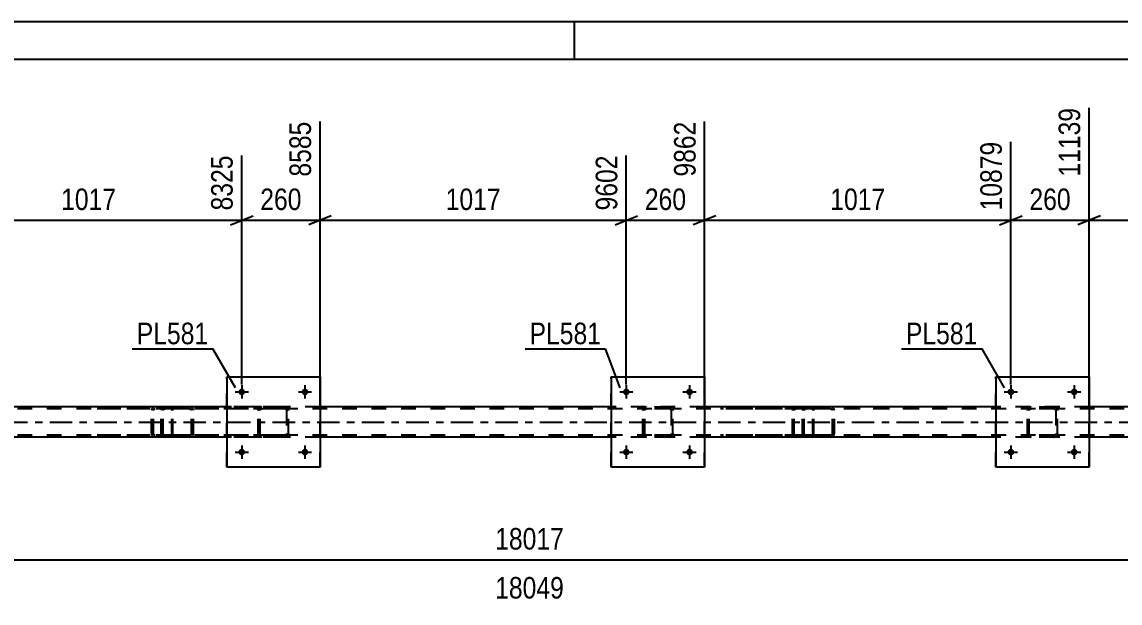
# Model space of a CAD drawing. Header units: millimetres. Extents: x 0 to 3251, y 0 to 594.
# Drawn here: x 347.6 to 493.5, y 516.7 to 594 of the extents above; entities that cross this region are included whole.
import ezdxf

# ---------------------------------------------------------------- set-up
doc = ezdxf.new("R2010")
doc.units = ezdxf.units.MM
doc.linetypes.add('DXK_LINE_DOT2', pattern=[3.9198, 1.9599, -1.9599])
doc.linetypes.add('DXK_LINE_DOT3', pattern=[5.9187, 2.979, -0.9799, 0.9799, -0.9799])
doc.styles.add('Arial Narrow', font='ARIALN.TTF', dxfattribs={"height": 0.2})

# ---------------------------------------------------------------- blocks, each defined once
blk = doc.blocks.new('Unknown-247352729-1137')
at = {"color": 5, "linetype": 'Continuous'}
for p, q in [((841, 594), (0, 594)), ((421, 589), (421, 594)), ((836, 589), (5, 589))]:
    blk.add_line(p, q, dxfattribs=at)
blk = doc.blocks.new('Part-247352729-18274 - 2302')
at = {"color": 7, "linetype": 'DXK_LINE_DOT2'}
for p, q in [((379.31, 542.77), (379.49, 542.8)), ((379.49, 542.8), (379.31, 542.77)), ((379.32, 542.49), (379.4, 542.55)), ((379.4, 542.55), (379.49, 542.56)), ((382.53, 542.8), (379.49, 542.8)), ((382.53, 542.56), (379.49, 542.56)), ((382.53, 542.8), (382.72, 542.77)), ((382.72, 542.77), (382.53, 542.8)), ((382.53, 542.56), (382.62, 542.55)), ((382.62, 542.55), (382.7, 542.49)), ((379.01, 542.32), (379.05, 542.51)), ((379.05, 542.51), (379.01, 542.32)), ((379.01, 539.28), (379.01, 542.32)), ((379.25, 542.32), (379.27, 542.42)), ((379.25, 539.28), (379.25, 542.32)), ((379.27, 542.42), (379.32, 542.49)), ((382.7, 542.49), (382.75, 542.42)), ((382.75, 542.42), (382.77, 542.32)), ((382.77, 542.32), (382.77, 539.28)), ((382.98, 542.51), (383.01, 542.32)), ((383.01, 542.32), (382.98, 542.51)), ((383.01, 539.28), (383.01, 542.32)), ((379.05, 539.1), (379.01, 539.28)), ((379.01, 539.28), (379.05, 539.1)), ((379.27, 539.19), (379.25, 539.28)), ((379.32, 539.12), (379.27, 539.19)), ((379.49, 538.8), (379.31, 538.84)), ((379.31, 538.84), (379.49, 538.8)), ((379.4, 539.06), (379.32, 539.12)), ((379.49, 539.04), (379.4, 539.06)), ((382.53, 539.04), (379.49, 539.04)), ((382.53, 538.8), (379.49, 538.8)), ((382.62, 539.06), (382.53, 539.04)), ((382.72, 538.84), (382.53, 538.8)), ((382.53, 538.8), (382.72, 538.84)), ((382.7, 539.12), (382.62, 539.06)), ((382.75, 539.19), (382.7, 539.12)), ((382.77, 539.28), (382.75, 539.19)), ((383.01, 539.28), (382.98, 539.1)), ((382.98, 539.1), (383.01, 539.28))]:
    blk.add_line(p, q, dxfattribs=at)
at = {"color": 7, "linetype": 'DXK_LINE_DOT3'}
blk.add_line((381.01, 540.8), (381.01, 540.8), dxfattribs=at)
at = {"color": 7, "linetype": 'DXK_LINE_DOT2'}
for centre, start, end in [((379.49, 542.32), 112.5, 157.5), ((379.49, 542.32), 112.5, 157.5), ((382.53, 542.32), 22.5, 67.5), ((382.53, 542.32), 22.5, 67.5), ((379.49, 539.28), 202.5, 247.5), ((379.49, 539.28), 202.5, 247.5), ((382.53, 539.28), 292.5, 337.5), ((382.53, 539.28), 292.5, 337.5)]:
    blk.add_arc(centre, 0.48, start, end, dxfattribs=at)
blk = doc.blocks.new('Part-247352729-2304 - 2302')
at = {"color": 7, "linetype": 'DXK_LINE_DOT2'}
for p, q in [((451.78, 542.81), (451.58, 542.77)), ((451.6, 542.5), (451.68, 542.55)), ((451.68, 542.55), (451.78, 542.57)), ((466.77, 542.81), (451.78, 542.81)), ((466.77, 542.57), (451.78, 542.57)), ((455.21, 542.77), (455.01, 542.81)), ((455.01, 542.57), (455.11, 542.55)), ((455.11, 542.55), (455.19, 542.5)), ((451.3, 542.5), (451.27, 542.33)), ((451.27, 539.29), (451.27, 542.33)), ((451.31, 542.51), (451.3, 542.5)), ((451.52, 542.33), (451.54, 542.42)), ((451.52, 539.29), (451.52, 542.33)), ((451.54, 542.42), (451.6, 542.5)), ((455.19, 542.5), (455.25, 542.42)), ((455.25, 542.42), (455.27, 542.33)), ((455.27, 539.29), (455.27, 542.33)), ((455.49, 542.5), (455.48, 542.51)), ((455.52, 542.33), (455.49, 542.5)), ((455.52, 539.29), (455.52, 542.33)), ((451.27, 539.29), (451.31, 539.1)), ((451.54, 539.19), (451.52, 539.29)), ((451.6, 539.12), (451.54, 539.19)), ((451.58, 538.84), (451.78, 538.81)), ((451.68, 539.06), (451.6, 539.12)), ((451.78, 539.05), (451.68, 539.06)), ((466.77, 539.05), (451.78, 539.05)), ((466.77, 538.81), (451.78, 538.81)), ((455.11, 539.06), (455.01, 539.05)), ((455.01, 538.81), (455.21, 538.84)), ((455.19, 539.12), (455.11, 539.06)), ((455.25, 539.19), (455.19, 539.12)), ((455.27, 539.29), (455.25, 539.19)), ((455.48, 539.1), (455.52, 539.29))]:
    blk.add_line(p, q, dxfattribs=at)
for centre, start, end in [((451.76, 542.31), 110.7583, 155.68), ((455.03, 542.31), 24.32, 69.2417), ((451.76, 539.31), 204.32, 249.2417), ((455.03, 539.31), 290.7583, 335.68)]:
    blk.add_arc(centre, 0.496, start, end, dxfattribs=at)
blk = doc.blocks.new('Part-247352729-2437 - 2302')
at = {"color": 7, "linetype": 'DXK_LINE_DOT2'}
for p, q in [((764.47, 542.57), (102.73, 542.57)), ((387.21, 542.81), (374.81, 542.81)), ((438.29, 542.81), (425.89, 542.81)), ((489.37, 542.81), (476.97, 542.81)), ((764.47, 539.05), (102.73, 539.05)), ((387.21, 538.81), (374.81, 538.81)), ((438.29, 538.81), (425.89, 538.81)), ((489.37, 538.81), (476.97, 538.81))]:
    blk.add_line(p, q, dxfattribs=at)
at = {"color": 2, "linetype": 'Continuous'}
for p, q in [((374.81, 542.81), (336.13, 542.81)), ((425.89, 542.81), (387.21, 542.81)), ((476.97, 542.81), (438.29, 542.81)), ((528.05, 542.81), (489.37, 542.81)), ((374.81, 538.81), (336.13, 538.81)), ((425.89, 538.81), (387.21, 538.81)), ((476.97, 538.81), (438.29, 538.81)), ((528.05, 538.81), (489.37, 538.81))]:
    blk.add_line(p, q, dxfattribs=at)
at = {"color": 7, "linetype": 'DXK_LINE_DOT3'}
blk.add_line((102.73, 540.81), (764.47, 540.81), dxfattribs=at)
blk = doc.blocks.new('Part-247352729-2317 - 2302')
at = {"color": 7, "linetype": 'DXK_LINE_DOT2'}
for p, q in [((366.64, 542.81), (366.45, 542.77)), ((366.46, 542.5), (366.55, 542.55)), ((366.55, 542.55), (366.64, 542.57)), ((381.63, 542.81), (366.64, 542.81)), ((381.63, 542.57), (366.64, 542.57)), ((370.07, 542.77), (369.88, 542.81)), ((369.88, 542.57), (369.98, 542.55)), ((369.98, 542.55), (370.06, 542.5)), ((366.17, 542.5), (366.13, 542.33)), ((366.13, 539.29), (366.13, 542.33)), ((366.17, 542.51), (366.17, 542.5)), ((366.39, 542.33), (366.41, 542.42)), ((366.39, 539.29), (366.39, 542.33)), ((366.41, 542.42), (366.46, 542.5)), ((370.06, 542.5), (370.11, 542.42)), ((370.11, 542.42), (370.13, 542.33)), ((370.13, 539.29), (370.13, 542.33)), ((370.35, 542.5), (370.35, 542.51)), ((370.39, 542.33), (370.35, 542.5)), ((370.39, 539.29), (370.39, 542.33)), ((366.13, 539.29), (366.17, 539.1)), ((366.41, 539.19), (366.39, 539.29)), ((366.46, 539.12), (366.41, 539.19)), ((366.45, 538.84), (366.64, 538.81)), ((366.55, 539.06), (366.46, 539.12)), ((366.64, 539.05), (366.55, 539.06)), ((381.63, 539.05), (366.64, 539.05)), ((381.63, 538.81), (366.64, 538.81)), ((369.98, 539.06), (369.88, 539.05)), ((369.88, 538.81), (370.07, 538.84)), ((370.06, 539.12), (369.98, 539.06)), ((370.11, 539.19), (370.06, 539.12)), ((370.13, 539.29), (370.11, 539.19)), ((370.35, 539.1), (370.39, 539.29))]:
    blk.add_line(p, q, dxfattribs=at)
for centre, start, end in [((366.62, 542.31), 110.7583, 155.68), ((369.9, 542.31), 24.32, 69.2417), ((366.62, 539.31), 204.32, 249.2417), ((369.9, 539.31), 290.7583, 335.68)]:
    blk.add_arc(centre, 0.496, start, end, dxfattribs=at)
blk = doc.blocks.new('Part-247352729-2319 - 2302')
at = {"color": 7, "linetype": 'DXK_LINE_DOT2'}
for p, q in [((367.41, 542.81), (355.25, 542.81)), ((367.41, 542.57), (355.25, 542.57)), ((365.32, 542.81), (365.12, 542.77)), ((365.14, 542.5), (365.22, 542.55)), ((365.22, 542.55), (365.32, 542.57)), ((366.13, 542.81), (366.13, 542.57)), ((367.51, 542.77), (367.41, 542.81)), ((367.41, 542.57), (367.46, 542.55)), ((367.46, 542.55), (367.5, 542.5)), ((367.6, 542.67), (367.51, 542.77)), ((367.66, 542.51), (367.6, 542.67)), ((364.85, 542.5), (364.81, 542.33)), ((364.81, 539.29), (364.81, 542.33)), ((364.85, 542.51), (364.85, 542.5)), ((365.07, 542.33), (365.08, 542.42)), ((365.07, 539.29), (365.07, 542.33)), ((365.08, 542.42), (365.14, 542.5)), ((367.5, 542.5), (367.53, 542.42)), ((367.53, 542.42), (367.54, 542.33)), ((367.54, 539.29), (367.54, 542.33)), ((367.68, 542.33), (367.66, 542.51)), ((367.68, 539.29), (367.68, 542.33)), ((367.41, 539.05), (355.25, 539.05)), ((367.41, 538.81), (355.25, 538.81)), ((364.81, 539.29), (364.85, 539.1)), ((365.08, 539.19), (365.07, 539.29)), ((365.14, 539.12), (365.08, 539.19)), ((365.12, 538.84), (365.32, 538.81)), ((365.22, 539.06), (365.14, 539.12)), ((365.32, 539.05), (365.22, 539.06)), ((366.13, 538.81), (366.13, 539.05)), ((367.46, 539.06), (367.41, 539.05)), ((367.41, 538.81), (367.51, 538.84)), ((367.5, 539.12), (367.46, 539.06)), ((367.53, 539.19), (367.5, 539.12)), ((367.51, 538.84), (367.6, 538.95)), ((367.54, 539.29), (367.53, 539.19)), ((367.6, 538.95), (367.66, 539.1)), ((367.66, 539.1), (367.68, 539.29))]:
    blk.add_line(p, q, dxfattribs=at)
for centre, start, end in [((365.3, 542.31), 111.1941, 156.1506), ((365.3, 539.3), 203.8494, 248.8059)]:
    blk.add_arc(centre, 0.492, start, end, dxfattribs=at)
blk = doc.blocks.new('Bolt-247352729-18307 - 2302')
at = {"linetype": 'Continuous'}
for points in [[(479.41, 536.81, -1), (478.53, 536.81, -1)], [(487.81, 536.81, -1), (486.93, 536.81, -1)]]:
    blk.add_hatch(color=1, dxfattribs=at).paths.add_polyline_path(points)
at = {"color": 1, "linetype": 'Continuous'}
for p, q in [((478.09, 536.81), (479.85, 536.81)), ((478.97, 537.69), (478.97, 535.93)), ((486.49, 536.81), (488.25, 536.81)), ((487.37, 537.69), (487.37, 535.93))]:
    blk.add_line(p, q, dxfattribs=at)
blk = doc.blocks.new('Part-247352729-2334 - 2302')
at = {"color": 7, "linetype": 'DXK_LINE_DOT2'}
for p, q in [((452.54, 542.81), (440.39, 542.81)), ((452.54, 542.57), (440.39, 542.57)), ((450.45, 542.81), (450.26, 542.77)), ((450.27, 542.5), (450.35, 542.55)), ((450.35, 542.55), (450.45, 542.57)), ((451.27, 542.81), (451.27, 542.57)), ((452.65, 542.77), (452.54, 542.81)), ((452.54, 542.57), (452.59, 542.55)), ((452.59, 542.55), (452.64, 542.5)), ((452.73, 542.67), (452.65, 542.77)), ((452.79, 542.51), (452.73, 542.67)), ((449.98, 542.5), (449.95, 542.33)), ((449.95, 539.29), (449.95, 542.33)), ((449.99, 542.51), (449.98, 542.5)), ((450.2, 542.33), (450.22, 542.42)), ((450.2, 539.29), (450.2, 542.33)), ((450.22, 542.42), (450.27, 542.5)), ((452.64, 542.5), (452.67, 542.42)), ((452.67, 542.42), (452.68, 542.33)), ((452.68, 539.29), (452.68, 542.33)), ((452.81, 542.33), (452.79, 542.51)), ((452.81, 539.29), (452.81, 542.33)), ((452.54, 539.05), (440.39, 539.05)), ((452.54, 538.81), (440.39, 538.81)), ((449.95, 539.29), (449.99, 539.1)), ((450.22, 539.19), (450.2, 539.29)), ((450.27, 539.12), (450.22, 539.19)), ((450.26, 538.84), (450.45, 538.81)), ((450.35, 539.06), (450.27, 539.12)), ((450.45, 539.05), (450.35, 539.06)), ((451.27, 538.81), (451.27, 539.05)), ((452.59, 539.06), (452.54, 539.05)), ((452.54, 538.81), (452.65, 538.84)), ((452.64, 539.12), (452.59, 539.06)), ((452.67, 539.19), (452.64, 539.12)), ((452.65, 538.84), (452.73, 538.95)), ((452.68, 539.29), (452.67, 539.19)), ((452.73, 538.95), (452.79, 539.1)), ((452.79, 539.1), (452.81, 539.29))]:
    blk.add_line(p, q, dxfattribs=at)
for centre, start, end in [((450.44, 542.31), 111.1941, 156.1506), ((450.44, 539.3), 203.8494, 248.8059)]:
    blk.add_arc(centre, 0.492, start, end, dxfattribs=at)
blk = doc.blocks.new('Part-247352729-18277 - 2302')
at = {"color": 2, "linetype": 'Continuous'}
for p, q in [((425.89, 546.8), (425.89, 534.8)), ((425.89, 546.8), (438.29, 546.8)), ((438.29, 546.8), (438.29, 534.8)), ((438.29, 534.8), (425.89, 534.8))]:
    blk.add_line(p, q, dxfattribs=at)
at = {"color": 7, "linetype": 'DXK_LINE_DOT2'}
for p, q in [((425.89, 534.8), (425.89, 546.8)), ((438.29, 534.8), (438.29, 546.8))]:
    blk.add_line(p, q, dxfattribs=at)
blk = doc.blocks.new('Part-247352729-18275 - 2302')
at = {"color": 2, "linetype": 'Continuous'}
for p, q in [((374.81, 546.8), (374.81, 534.8)), ((374.81, 546.8), (387.21, 546.8)), ((387.21, 546.8), (387.21, 534.8)), ((387.21, 534.8), (374.81, 534.8))]:
    blk.add_line(p, q, dxfattribs=at)
at = {"color": 7, "linetype": 'DXK_LINE_DOT2'}
for p, q in [((374.81, 534.8), (374.81, 546.8)), ((387.21, 534.8), (387.21, 546.8))]:
    blk.add_line(p, q, dxfattribs=at)
blk = doc.blocks.new('Part-247352729-18276 - 2302')
at = {"color": 7, "linetype": 'DXK_LINE_DOT2'}
for p, q in [((430.39, 542.77), (430.57, 542.8)), ((430.57, 542.8), (430.39, 542.77)), ((430.4, 542.49), (430.48, 542.55)), ((430.48, 542.55), (430.57, 542.56)), ((433.61, 542.8), (430.57, 542.8)), ((433.61, 542.56), (430.57, 542.56)), ((433.61, 542.8), (433.8, 542.77)), ((433.8, 542.77), (433.61, 542.8)), ((433.61, 542.56), (433.71, 542.55)), ((433.71, 542.55), (433.78, 542.49)), ((430.09, 542.32), (430.13, 542.51)), ((430.13, 542.51), (430.09, 542.32)), ((430.09, 539.28), (430.09, 542.32)), ((430.33, 542.32), (430.35, 542.42)), ((430.33, 539.28), (430.33, 542.32)), ((430.35, 542.42), (430.4, 542.49)), ((433.78, 542.49), (433.84, 542.42)), ((433.84, 542.42), (433.85, 542.32)), ((433.85, 542.32), (433.85, 539.28)), ((434.06, 542.51), (434.09, 542.32)), ((434.09, 542.32), (434.06, 542.51)), ((434.09, 539.28), (434.09, 542.32)), ((430.13, 539.1), (430.09, 539.28)), ((430.09, 539.28), (430.13, 539.1)), ((430.35, 539.19), (430.33, 539.28)), ((430.4, 539.12), (430.35, 539.19)), ((430.57, 538.8), (430.39, 538.84)), ((430.39, 538.84), (430.57, 538.8)), ((430.48, 539.06), (430.4, 539.12)), ((430.57, 539.04), (430.48, 539.06)), ((433.61, 539.04), (430.57, 539.04)), ((433.61, 538.8), (430.57, 538.8)), ((433.71, 539.06), (433.61, 539.04)), ((433.8, 538.84), (433.61, 538.8)), ((433.61, 538.8), (433.8, 538.84)), ((433.78, 539.12), (433.71, 539.06)), ((433.84, 539.19), (433.78, 539.12)), ((433.85, 539.28), (433.84, 539.19)), ((434.09, 539.28), (434.06, 539.1)), ((434.06, 539.1), (434.09, 539.28))]:
    blk.add_line(p, q, dxfattribs=at)
at = {"color": 7, "linetype": 'DXK_LINE_DOT3'}
blk.add_line((432.09, 540.8), (432.09, 540.8), dxfattribs=at)
at = {"color": 7, "linetype": 'DXK_LINE_DOT2'}
for centre, start, end in [((430.57, 542.32), 112.5, 157.5), ((430.57, 542.32), 112.5, 157.5), ((433.61, 542.32), 22.5, 67.5), ((433.61, 542.32), 22.5, 67.5), ((430.57, 539.28), 202.5, 247.5), ((430.57, 539.28), 202.5, 247.5), ((433.61, 539.28), 292.5, 337.5), ((433.61, 539.28), 292.5, 337.5)]:
    blk.add_arc(centre, 0.48, start, end, dxfattribs=at)
blk = doc.blocks.new('Part-247352729-18278 - 2302')
at = {"color": 7, "linetype": 'DXK_LINE_DOT2'}
for p, q in [((481.47, 542.77), (481.65, 542.8)), ((481.65, 542.8), (481.47, 542.77)), ((481.48, 542.49), (481.56, 542.55)), ((481.56, 542.55), (481.65, 542.56)), ((484.69, 542.8), (481.65, 542.8)), ((484.69, 542.56), (481.65, 542.56)), ((484.69, 542.8), (484.88, 542.77)), ((484.88, 542.77), (484.69, 542.8)), ((484.69, 542.56), (484.79, 542.55)), ((484.79, 542.55), (484.86, 542.49)), ((481.17, 542.32), (481.21, 542.51)), ((481.21, 542.51), (481.17, 542.32)), ((481.17, 539.28), (481.17, 542.32)), ((481.41, 542.32), (481.43, 542.42)), ((481.41, 539.28), (481.41, 542.32)), ((481.43, 542.42), (481.48, 542.49)), ((484.86, 542.49), (484.92, 542.42)), ((484.92, 542.42), (484.93, 542.32)), ((484.93, 542.32), (484.93, 539.28)), ((485.14, 542.51), (485.17, 542.32)), ((485.17, 542.32), (485.14, 542.51)), ((485.17, 539.28), (485.17, 542.32)), ((481.21, 539.1), (481.17, 539.28)), ((481.17, 539.28), (481.21, 539.1)), ((481.43, 539.19), (481.41, 539.28)), ((481.48, 539.12), (481.43, 539.19)), ((481.65, 538.8), (481.47, 538.84)), ((481.47, 538.84), (481.65, 538.8)), ((481.56, 539.06), (481.48, 539.12)), ((481.65, 539.04), (481.56, 539.06)), ((484.69, 539.04), (481.65, 539.04)), ((484.69, 538.8), (481.65, 538.8)), ((484.79, 539.06), (484.69, 539.04)), ((484.88, 538.84), (484.69, 538.8)), ((484.69, 538.8), (484.88, 538.84)), ((484.86, 539.12), (484.79, 539.06)), ((484.92, 539.19), (484.86, 539.12)), ((484.93, 539.28), (484.92, 539.19)), ((485.17, 539.28), (485.14, 539.1)), ((485.14, 539.1), (485.17, 539.28))]:
    blk.add_line(p, q, dxfattribs=at)
at = {"color": 7, "linetype": 'DXK_LINE_DOT3'}
blk.add_line((483.17, 540.8), (483.17, 540.8), dxfattribs=at)
at = {"color": 7, "linetype": 'DXK_LINE_DOT2'}
for centre, start, end in [((481.65, 542.32), 112.5, 157.5), ((481.65, 542.32), 112.5, 157.5), ((484.69, 542.32), 22.5, 67.5), ((484.69, 542.32), 22.5, 67.5), ((481.65, 539.28), 202.5, 247.5), ((481.65, 539.28), 202.5, 247.5), ((484.69, 539.28), 292.5, 337.5), ((484.69, 539.28), 292.5, 337.5)]:
    blk.add_arc(centre, 0.48, start, end, dxfattribs=at)
blk = doc.blocks.new('Part-247352729-18279 - 2302')
at = {"color": 2, "linetype": 'Continuous'}
for p, q in [((476.97, 546.8), (476.97, 534.8)), ((476.97, 546.8), (489.37, 546.8)), ((489.37, 546.8), (489.37, 534.8)), ((489.37, 534.8), (476.97, 534.8))]:
    blk.add_line(p, q, dxfattribs=at)
at = {"color": 7, "linetype": 'DXK_LINE_DOT2'}
for p, q in [((476.97, 534.8), (476.97, 546.8)), ((489.37, 534.8), (489.37, 546.8))]:
    blk.add_line(p, q, dxfattribs=at)
blk = doc.blocks.new('Bolt-247352729-18303 - 2302')
at = {"linetype": 'Continuous'}
for points in [[(377.25, 536.81, -1), (376.37, 536.81, -1)], [(385.65, 536.81, -1), (384.77, 536.81, -1)]]:
    blk.add_hatch(color=1, dxfattribs=at).paths.add_polyline_path(points)
at = {"color": 1, "linetype": 'Continuous'}
for p, q in [((375.93, 536.81), (377.69, 536.81)), ((376.81, 537.69), (376.81, 535.93)), ((384.33, 536.81), (386.09, 536.81)), ((385.21, 537.69), (385.21, 535.93))]:
    blk.add_line(p, q, dxfattribs=at)
blk = doc.blocks.new('Bolt-247352729-18304 - 2302')
at = {"linetype": 'Continuous'}
for points in [[(377.25, 544.81, -1), (376.37, 544.81, -1)], [(385.65, 544.81, -1), (384.77, 544.81, -1)]]:
    blk.add_hatch(color=1, dxfattribs=at).paths.add_polyline_path(points)
at = {"color": 1, "linetype": 'Continuous'}
for p, q in [((376.81, 545.69), (376.81, 543.93)), ((385.21, 545.69), (385.21, 543.93)), ((375.93, 544.81), (377.69, 544.81)), ((384.33, 544.81), (386.09, 544.81))]:
    blk.add_line(p, q, dxfattribs=at)
blk = doc.blocks.new('Bolt-247352729-18305 - 2302')
at = {"linetype": 'Continuous'}
for points in [[(428.33, 536.81, -1), (427.45, 536.81, -1)], [(436.73, 536.81, -1), (435.85, 536.81, -1)]]:
    blk.add_hatch(color=1, dxfattribs=at).paths.add_polyline_path(points)
at = {"color": 1, "linetype": 'Continuous'}
for p, q in [((427.01, 536.81), (428.77, 536.81)), ((427.89, 537.69), (427.89, 535.93)), ((435.41, 536.81), (437.17, 536.81)), ((436.29, 537.69), (436.29, 535.93))]:
    blk.add_line(p, q, dxfattribs=at)
blk = doc.blocks.new('Bolt-247352729-18306 - 2302')
at = {"linetype": 'Continuous'}
for points in [[(428.33, 544.81, -1), (427.45, 544.81, -1)], [(436.73, 544.81, -1), (435.85, 544.81, -1)]]:
    blk.add_hatch(color=1, dxfattribs=at).paths.add_polyline_path(points)
at = {"color": 1, "linetype": 'Continuous'}
for p, q in [((427.89, 545.69), (427.89, 543.93)), ((436.29, 545.69), (436.29, 543.93)), ((427.01, 544.81), (428.77, 544.81)), ((435.41, 544.81), (437.17, 544.81))]:
    blk.add_line(p, q, dxfattribs=at)
blk = doc.blocks.new('Bolt-247352729-18308 - 2302')
at = {"linetype": 'Continuous'}
for points in [[(479.41, 544.81, -1), (478.53, 544.81, -1)], [(487.81, 544.81, -1), (486.93, 544.81, -1)]]:
    blk.add_hatch(color=1, dxfattribs=at).paths.add_polyline_path(points)
at = {"color": 1, "linetype": 'Continuous'}
for p, q in [((478.97, 545.69), (478.97, 543.93)), ((487.37, 545.69), (487.37, 543.93)), ((478.09, 544.81), (479.85, 544.81)), ((486.49, 544.81), (488.25, 544.81))]:
    blk.add_line(p, q, dxfattribs=at)
blk = doc.blocks.new('StraightDimension-247352729-2516 - 2302')
at = {"color": 7, "linetype": 'Continuous'}
blk.add_line((65.61, 522.5), (764.47, 522.5), dxfattribs=at)
at = {"color": 0}
blk.add_wipeout([(420.21, 523.25), (420.21, 527.45), (409.87, 527.45), (409.87, 523.25)], dxfattribs=at)
at = {"color": 3, "style": 'Arial Narrow'}
blk.add_text('18017', height=2.863, dxfattribs=at).set_placement((410.47, 523.85))
blk = doc.blocks.new('StraightDimension-247352729-31395 - 2302')
at = {"color": 7, "linetype": 'Continuous'}
for p, q in [((336.13, 543.81), (336.13, 580.75)), ((376.81, 545.81), (376.81, 576.25)), ((337.63, 568.24), (334.63, 567.04)), ((336.13, 567.64), (376.81, 567.64)), ((375.31, 567.04), (378.31, 568.24))]:
    blk.add_line(p, q, dxfattribs=at)
at = {"color": 0}
blk.add_wipeout([(360.73, 568.39), (360.73, 572.59), (352.22, 572.59), (352.22, 568.39)], dxfattribs=at)
at = {"color": 3, "style": 'Arial Narrow'}
blk.add_text('1017', height=2.863, dxfattribs=at).set_placement((352.82, 568.99))
at = {"color": 0, "linetype": 'Continuous'}
blk.add_wipeout([(376.21, 576.85), (372.01, 576.85), (372.01, 568.34), (376.21, 568.34)], dxfattribs=at)
at = {"color": 3, "linetype": 'Continuous', "style": 'Arial Narrow'}
blk.add_text('8325', height=2.863, rotation=90.0002, dxfattribs=at).set_placement((375.61, 568.94))
blk = doc.blocks.new('StraightDimension-247352729-31389 - 2302')
at = {"color": 7, "linetype": 'Continuous'}
for p, q in [((489.37, 543.81), (489.37, 582.58)), ((530.05, 545.81), (530.05, 578.08)), ((490.87, 568.24), (487.87, 567.04)), ((489.37, 567.64), (530.05, 567.64)), ((528.55, 567.04), (531.55, 568.24))]:
    blk.add_line(p, q, dxfattribs=at)
at = {"color": 0}
blk.add_wipeout([(513.97, 568.39), (513.97, 572.59), (505.46, 572.59), (505.46, 568.39)], dxfattribs=at)
at = {"color": 3, "style": 'Arial Narrow'}
blk.add_text('1017', height=2.863, dxfattribs=at).set_placement((506.06, 568.99))
at = {"color": 0, "linetype": 'Continuous'}
blk.add_wipeout([(529.45, 578.68), (525.25, 578.68), (525.25, 568.34), (529.45, 568.34)], dxfattribs=at)
at = {"color": 3, "linetype": 'Continuous', "style": 'Arial Narrow'}
blk.add_text('12156', height=2.863, rotation=90.0002, dxfattribs=at).set_placement((528.85, 568.94))
blk = doc.blocks.new('StraightDimension-247352729-31390 - 2302')
at = {"color": 7, "linetype": 'Continuous'}
for p, q in [((489.37, 543.81), (489.37, 582.58)), ((478.97, 545.81), (478.97, 578.08)), ((477.47, 567.04), (480.47, 568.24)), ((478.97, 567.64), (489.37, 567.64)), ((490.87, 568.24), (487.87, 567.04))]:
    blk.add_line(p, q, dxfattribs=at)
at = {"color": 0}
blk.add_wipeout([(487.52, 568.39), (487.52, 572.59), (480.83, 572.59), (480.83, 568.39)], dxfattribs=at)
at = {"color": 3, "style": 'Arial Narrow'}
blk.add_text('260', height=2.863, dxfattribs=at).set_placement((481.43, 568.99))
at = {"color": 0, "linetype": 'Continuous'}
blk.add_wipeout([(488.77, 583.18), (484.57, 583.18), (484.57, 572.84), (488.77, 572.84)], dxfattribs=at)
at = {"color": 3, "linetype": 'Continuous', "style": 'Arial Narrow'}
blk.add_text('11139', height=2.863, rotation=90.0002, dxfattribs=at).set_placement((488.17, 573.44))
blk = doc.blocks.new('StraightDimension-247352729-31391 - 2302')
at = {"color": 7, "linetype": 'Continuous'}
for p, q in [((438.29, 543.81), (438.29, 580.75)), ((478.97, 545.81), (478.97, 578.08)), ((439.79, 568.24), (436.79, 567.04)), ((438.29, 567.64), (478.97, 567.64)), ((477.47, 567.04), (480.47, 568.24))]:
    blk.add_line(p, q, dxfattribs=at)
at = {"color": 0}
blk.add_wipeout([(462.89, 568.39), (462.89, 572.59), (454.38, 572.59), (454.38, 568.39)], dxfattribs=at)
at = {"color": 3, "style": 'Arial Narrow'}
blk.add_text('1017', height=2.863, dxfattribs=at).set_placement((454.98, 568.99))
at = {"color": 0, "linetype": 'Continuous'}
blk.add_wipeout([(478.37, 578.68), (474.17, 578.68), (474.17, 568.34), (478.37, 568.34)], dxfattribs=at)
at = {"color": 3, "linetype": 'Continuous', "style": 'Arial Narrow'}
blk.add_text('10879', height=2.863, rotation=90.0002, dxfattribs=at).set_placement((477.77, 568.94))
blk = doc.blocks.new('StraightDimension-247352729-31392 - 2302')
at = {"color": 7, "linetype": 'Continuous'}
for p, q in [((438.29, 543.81), (438.29, 580.75)), ((427.89, 545.81), (427.89, 576.25)), ((426.39, 567.04), (429.39, 568.24)), ((427.89, 567.64), (438.29, 567.64)), ((439.79, 568.24), (436.79, 567.04))]:
    blk.add_line(p, q, dxfattribs=at)
at = {"color": 0}
blk.add_wipeout([(436.44, 568.39), (436.44, 572.59), (429.75, 572.59), (429.75, 568.39)], dxfattribs=at)
at = {"color": 3, "style": 'Arial Narrow'}
blk.add_text('260', height=2.863, dxfattribs=at).set_placement((430.35, 568.99))
at = {"color": 0, "linetype": 'Continuous'}
blk.add_wipeout([(437.69, 581.35), (433.49, 581.35), (433.49, 572.84), (437.69, 572.84)], dxfattribs=at)
at = {"color": 3, "linetype": 'Continuous', "style": 'Arial Narrow'}
blk.add_text('9862', height=2.863, rotation=90.0002, dxfattribs=at).set_placement((437.09, 573.44))
blk = doc.blocks.new('StraightDimension-247352729-31393 - 2302')
at = {"color": 7, "linetype": 'Continuous'}
for p, q in [((387.21, 543.81), (387.21, 580.75)), ((427.89, 545.81), (427.89, 576.25)), ((388.71, 568.24), (385.71, 567.04)), ((387.21, 567.64), (427.89, 567.64)), ((426.39, 567.04), (429.39, 568.24))]:
    blk.add_line(p, q, dxfattribs=at)
at = {"color": 0}
blk.add_wipeout([(411.81, 568.39), (411.81, 572.59), (403.3, 572.59), (403.3, 568.39)], dxfattribs=at)
at = {"color": 3, "style": 'Arial Narrow'}
blk.add_text('1017', height=2.863, dxfattribs=at).set_placement((403.9, 568.99))
at = {"color": 0, "linetype": 'Continuous'}
blk.add_wipeout([(427.29, 576.85), (423.09, 576.85), (423.09, 568.34), (427.29, 568.34)], dxfattribs=at)
at = {"color": 3, "linetype": 'Continuous', "style": 'Arial Narrow'}
blk.add_text('9602', height=2.863, rotation=90.0002, dxfattribs=at).set_placement((426.69, 568.94))
blk = doc.blocks.new('StraightDimension-247352729-31394 - 2302')
at = {"color": 7, "linetype": 'Continuous'}
for p, q in [((387.21, 543.81), (387.21, 580.75)), ((376.81, 545.81), (376.81, 576.25)), ((375.31, 567.04), (378.31, 568.24)), ((376.81, 567.64), (387.21, 567.64)), ((388.71, 568.24), (385.71, 567.04))]:
    blk.add_line(p, q, dxfattribs=at)
at = {"color": 0}
blk.add_wipeout([(385.36, 568.39), (385.36, 572.59), (378.67, 572.59), (378.67, 568.39)], dxfattribs=at)
at = {"color": 3, "style": 'Arial Narrow'}
blk.add_text('260', height=2.863, dxfattribs=at).set_placement((379.27, 568.99))
at = {"color": 0, "linetype": 'Continuous'}
blk.add_wipeout([(386.61, 581.35), (382.41, 581.35), (382.41, 572.84), (386.61, 572.84)], dxfattribs=at)
at = {"color": 3, "linetype": 'Continuous', "style": 'Arial Narrow'}
blk.add_text('8585', height=2.863, rotation=90.0002, dxfattribs=at).set_placement((386.01, 573.44))
blk = doc.blocks.new('StraightDimension-247352729-32226 - 2302')
at = {"color": 0}
blk.add_wipeout([(420.21, 516.74), (420.21, 520.94), (409.87, 520.94), (409.87, 516.74)], dxfattribs=at)
at = {"color": 3, "style": 'Arial Narrow'}
blk.add_text('18049', height=2.863, dxfattribs=at).set_placement((410.47, 517.34))
blk = doc.blocks.new('Mark-247352729-32175 - 2302')
at = {"color": 0}
blk.add_wipeout([(424.54, 551.15), (424.54, 554.15), (415.04, 554.15), (415.04, 551.15)], dxfattribs=at)
blk.add_wipeout([(424.54, 551.15), (424.54, 554.15), (415.04, 554.15), (415.04, 551.15)], dxfattribs=at)
at = {"color": 30, "linetype": 'Continuous'}
for p in [(414.44, 550.55), (427.06, 545.35)]:
    blk.add_line(p, (425.14, 550.55), dxfattribs=at)
at = {"color": 3, "style": 'Arial Narrow'}
blk.add_text('PL581', height=2.863, dxfattribs=at).set_placement((415.04, 551.15))
blk = doc.blocks.new('Mark-247352729-32172 - 2302')
at = {"color": 0}
blk.add_wipeout([(372.38, 551.15), (372.38, 554.15), (362.87, 554.15), (362.87, 551.15)], dxfattribs=at)
blk.add_wipeout([(372.38, 551.15), (372.38, 554.15), (362.87, 554.15), (362.87, 551.15)], dxfattribs=at)
at = {"color": 30, "linetype": 'Continuous'}
for p in [(362.27, 550.55), (375.98, 545.35)]:
    blk.add_line(p, (372.98, 550.55), dxfattribs=at)
at = {"color": 3, "style": 'Arial Narrow'}
blk.add_text('PL581', height=2.863, dxfattribs=at).set_placement((362.87, 551.15))
blk = doc.blocks.new('Mark-247352729-32178 - 2302')
at = {"color": 0}
blk.add_wipeout([(474.54, 551.15), (474.54, 554.15), (465.03, 554.15), (465.03, 551.15)], dxfattribs=at)
blk.add_wipeout([(474.54, 551.15), (474.54, 554.15), (465.03, 554.15), (465.03, 551.15)], dxfattribs=at)
at = {"color": 30, "linetype": 'Continuous'}
for p in [(464.43, 550.55), (478.14, 545.35)]:
    blk.add_line(p, (475.14, 550.55), dxfattribs=at)
at = {"color": 3, "style": 'Arial Narrow'}
blk.add_text('PL581', height=2.863, dxfattribs=at).set_placement((465.03, 551.15))

msp = doc.modelspace()

# ---------------------------------------------------------------- block references
for name in ['Unknown-247352729-1137', 'Part-247352729-18275 - 2302', 'Bolt-247352729-18304 - 2302', 'Part-247352729-18277 - 2302', 'Bolt-247352729-18306 - 2302', 'Part-247352729-18279 - 2302', 'Bolt-247352729-18308 - 2302', 'Part-247352729-2437 - 2302', 'Part-247352729-2319 - 2302', 'Part-247352729-2317 - 2302', 'Part-247352729-18274 - 2302', 'Part-247352729-18276 - 2302', 'Part-247352729-2334 - 2302', 'Part-247352729-2304 - 2302', 'Part-247352729-18278 - 2302', 'Bolt-247352729-18303 - 2302', 'Bolt-247352729-18305 - 2302', 'Bolt-247352729-18307 - 2302']:
    msp.add_blockref(name, (0, 0))

# ---------------------------------------------------------------- next in the draw order: block references
for name in ['StraightDimension-247352729-31389 - 2302', 'StraightDimension-247352729-31395 - 2302', 'StraightDimension-247352729-2516 - 2302']:
    msp.add_blockref(name, (0, 0))

# ---------------------------------------------------------------- next in the draw order: block references
for name in ['StraightDimension-247352729-31390 - 2302', 'StraightDimension-247352729-32226 - 2302']:
    msp.add_blockref(name, (0, 0))

# ---------------------------------------------------------------- next in the draw order: block references
msp.add_blockref('StraightDimension-247352729-31391 - 2302', (0, 0))

# ---------------------------------------------------------------- next in the draw order: block references
for name in ['StraightDimension-247352729-31392 - 2302', 'Mark-247352729-32178 - 2302']:
    msp.add_blockref(name, (0, 0))

# ---------------------------------------------------------------- next in the draw order: block references
msp.add_blockref('StraightDimension-247352729-31393 - 2302', (0, 0))

# ---------------------------------------------------------------- next in the draw order: block references
for name in ['StraightDimension-247352729-31394 - 2302', 'Mark-247352729-32175 - 2302']:
    msp.add_blockref(name, (0, 0))

# ---------------------------------------------------------------- next in the draw order: block references
msp.add_blockref('Mark-247352729-32172 - 2302', (0, 0))

doc.saveas('drawing.dxf')
